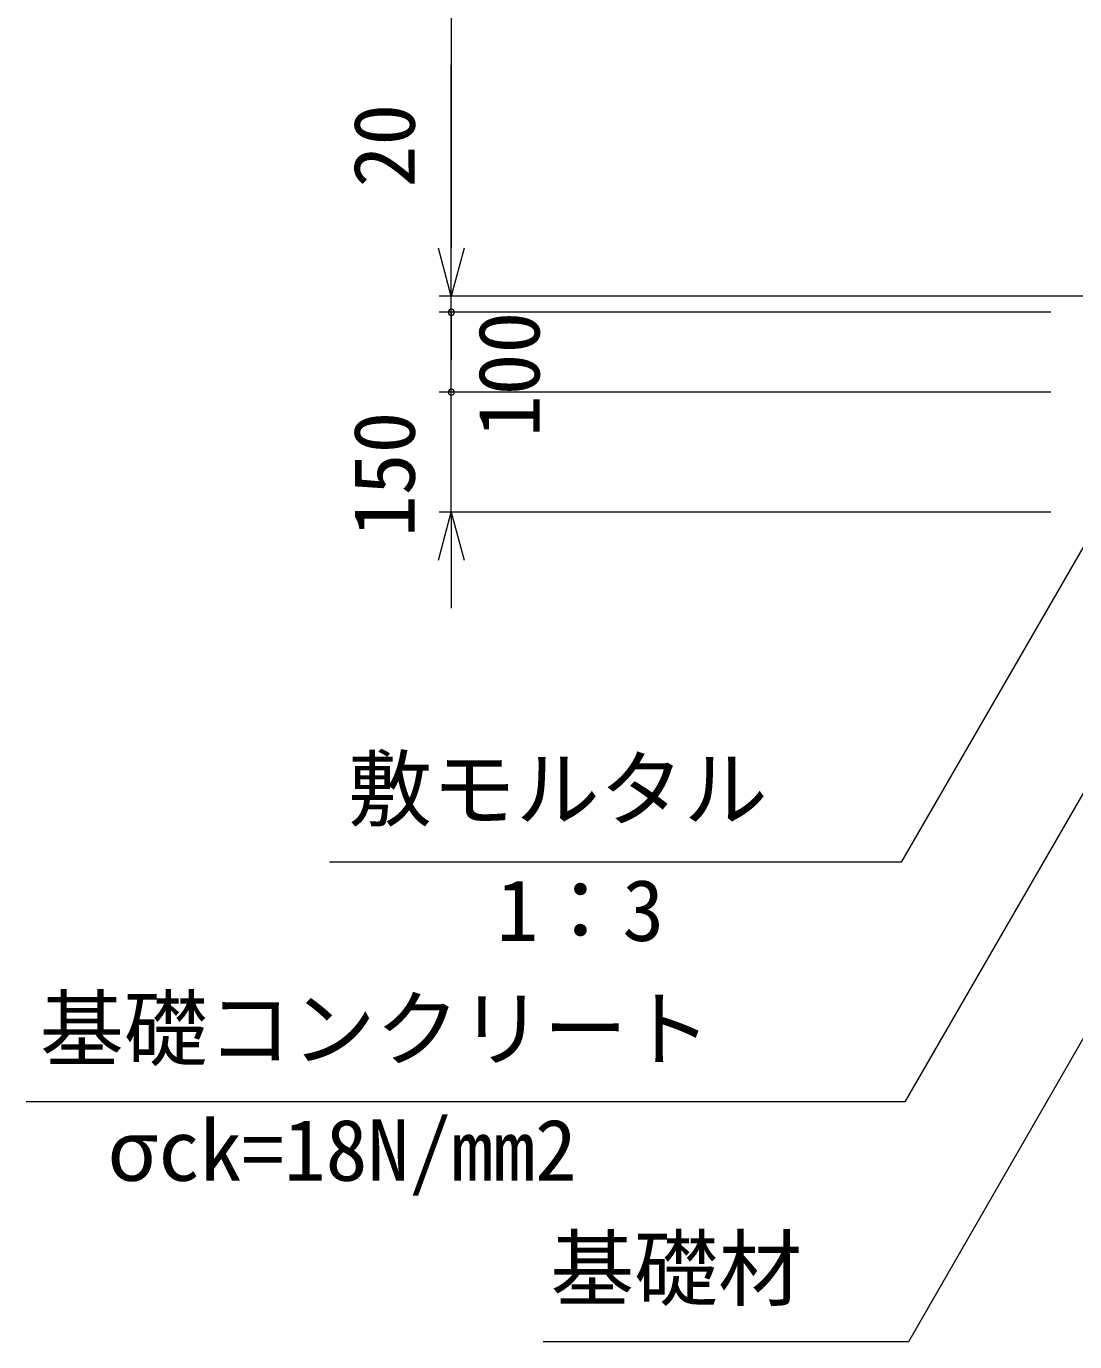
# Model space of a CAD drawing. Units: millimetres, scale not verified, with parts at other scales. Extents: x -252 to 252048, y 18866 to 78266.
# Drawn here: x 187458 to 191830, y 46327 to 51812 of the extents above; entities that cross this region are included whole.
import ezdxf
from ezdxf.enums import TextEntityAlignment as Align

# ---------------------------------------------------------------- set-up
doc = ezdxf.new("R2010")
doc.units = ezdxf.units.MM
doc.header["$LTSCALE"] = 300
for name, color, linetype, lineweight in [('0_2', 1, 'Continuous', 18), ('D-STR-DIM', 7, 'Continuous', 18), ('D-STR-HTXT', 7, 'Continuous', 18)]:
    doc.layers.add(name, color=color, linetype=linetype, lineweight=lineweight)
doc.styles.add('ＭＳ ゴシック', font='')
doc.styles.get('ＭＳ ゴシック').set_extended_font_data('MS Gothic')

msp = doc.modelspace()

# ---------------------------------------------------------------- linework, layer by layer
at = {"layer": '0_2'}
for p, q in [((189229.8, 50686.5), (189176.2, 50886.5)), ((189229.8, 50686.5), (189176.2, 50886.5)), ((189283.4, 50886.5), (189229.8, 50686.5)), ((189229.8, 50686.5), (189229.8, 50886.5)), ((189283.4, 50886.5), (189229.8, 50686.5)), ((189229.8, 50686.5), (189229.8, 50886.5)), ((189176.2, 49586.5), (189229.8, 49786.5)), ((189229.8, 49786.5), (189283.4, 49586.5)), ((189229.8, 49786.5), (189229.8, 49586.5))]:
    msp.add_line(p, q, dxfattribs=at)
for centre, start, end in [((189229.8, 50619.8), 90, 270), ((189229.8, 50619.8), 90, 270), ((189229.8, 50619.8), 270, 90), ((189229.8, 50619.8), 270, 90), ((189229.8, 50286.5), 90, 270), ((189229.8, 50286.5), 90, 270), ((189229.8, 50286.5), 270, 90), ((189229.8, 50286.5), 270, 90)]:
    msp.add_arc(centre, 12.5, start, end, dxfattribs=at)
at = {"layer": 'D-STR-DIM'}
for p, q in [((189229.8, 59819.8), (189229.8, 50886.5)), ((189229.8, 50886.5), (189229.8, 51652.2)), ((192063.1, 50686.5), (189179.8, 50686.5)), ((192063.1, 50686.5), (189179.8, 50686.5)), ((189229.8, 50619.8), (189229.8, 50686.5)), ((191729.8, 50619.8), (189179.8, 50619.8)), ((191729.8, 50619.8), (189179.8, 50619.8)), ((189229.8, 50286.5), (189229.8, 50619.8)), ((189229.8, 50619.8), (189229.8, 50419.8)), ((189229.8, 50286.5), (189229.8, 50486.5)), ((191729.8, 50286.5), (189179.8, 50286.5)), ((191729.8, 50286.5), (189179.8, 50286.5)), ((189229.8, 49786.5), (189229.8, 50286.5)), ((191729.8, 49786.5), (189179.8, 49786.5)), ((189229.8, 49586.5), (189229.8, 49386.5))]:
    msp.add_line(p, q, dxfattribs=at)
at = {"layer": 'D-STR-HTXT'}
for p, q in [((192361.4, 50500), (191106.7, 48326.9)), ((192853.4, 50325.9), (191121.5, 47326.9)), ((193149.5, 49824.1), (191136.2, 46326.9)), ((191106.7, 48326.9), (188722.5, 48326.9)), ((191121.5, 47326.9), (187457.5, 47326.9)), ((191136.2, 46326.9), (189613.5, 46326.9))]:
    msp.add_line(p, q, dxfattribs=at)

# ---------------------------------------------------------------- texts
at = {"layer": 'D-STR-DIM', "color": 1, "style": 'ＭＳ ゴシック'}
for s, p in [('20', (189154.8, 51140.2)), ('100', (189674.9, 50098.7)), ('150', (189154.8, 49682))]:
    msp.add_text(s, height=256.6, rotation=90, dxfattribs=at).set_placement(p, align=Align.BOTTOM_LEFT)
at = {"layer": 'D-STR-HTXT', "color": 1, "style": 'ＭＳ ゴシック'}
for s, p in [('敷モルタル', (188799.3, 48426.8)), ('1：3', (189418.8, 47921.1)), ('基礎コンクリート', (187514.4, 47426.8)), ('σck=18N/mm2', (187795, 46921.1)), ('基礎材', (189642.9, 46426.8))]:
    msp.add_text(s, height=256.6, dxfattribs=at).set_placement(p, align=Align.BOTTOM_LEFT)

doc.saveas('drawing.dxf')
